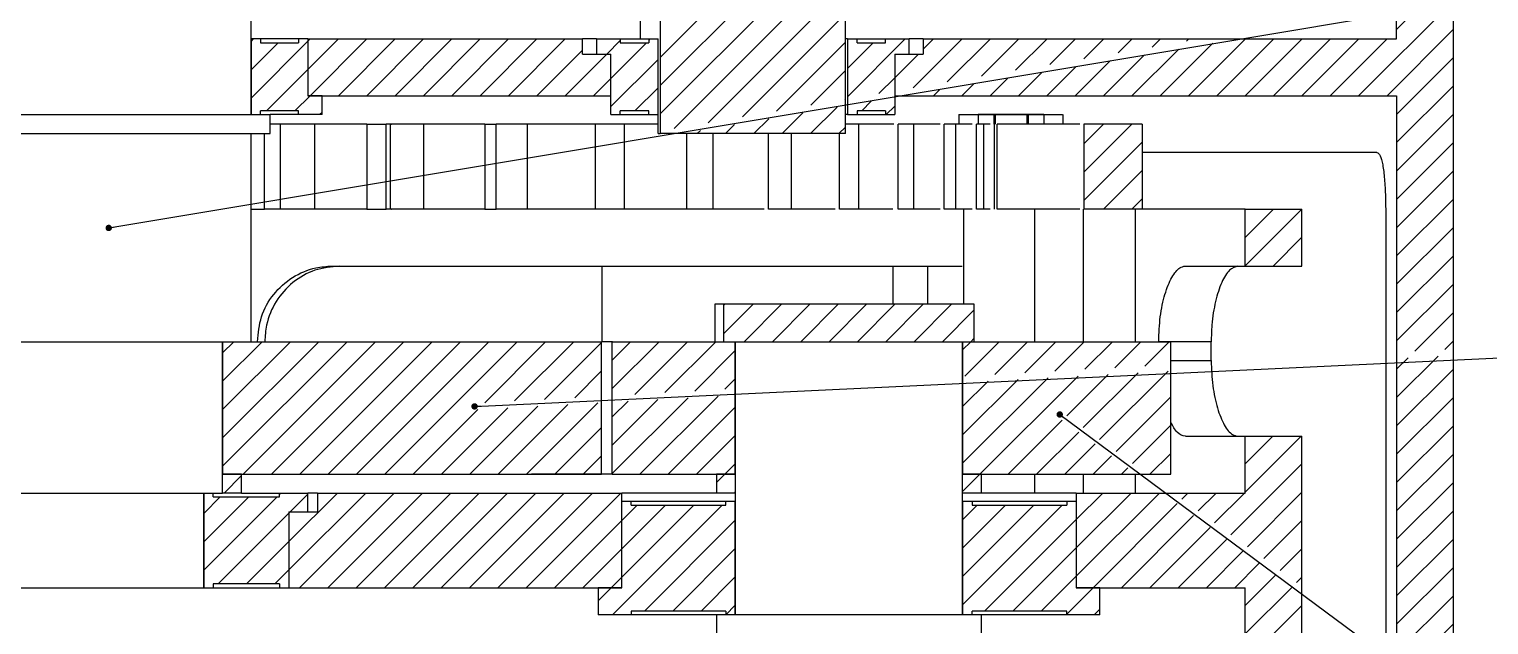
# Model space of a CAD drawing. Header units: millimetres. Extents: x 0 to 1189, y 0 to 841.
# Drawn here: x 561.1 to 792.3, y 431.3 to 525.7 of the extents above; entities that cross this region are included whole.
import ezdxf

# ---------------------------------------------------------------- set-up
doc = ezdxf.new("R2010")
doc.units = ezdxf.units.MM
doc.layers.add('10', color=7, linetype='Continuous')
doc.dimstyles.new('SLDDIMSTYLE0', dxfattribs={"dimtxt": 0.18, "dimasz": 1.016, "dimexe": 0, "dimexo": 0.0625, "dimgap": 0, "dimtad": 0, "dimtih": 1, "dimtoh": 1, "dimdec": 0, "dimrnd": 1e-09, "dimzin": 0, "dimdsep": 46, "dimtxsty": 'Standard', "dimblk1": 'DOT', "dimblk2": 'DOT', "dimsah": 1, "dimcen": 0.09, "dimadec": 0, "dimazin": 0, "dimtfac": 1.016, "dimtdec": 0, "dimtofl": 0, "dimtmove": 0, "dimatfit": 3, "dimldrblk": 'DOT', "dimfxl": 0, "dimfrac": 2, "dimtolj": 1, "dimtzin": 0, "dimarcsym": 0})

# ---------------------------------------------------------------- blocks, each defined once
blk = doc.blocks.new('SW_HATCH_0')
at = {"color": 0, "linetype": 'Continuous', "lineweight": 18}
for p, q in [((190.96, 402), (146.08, 357.11)), ((186.47, 402), (146.08, 361.6)), ((166.98, 387), (146.08, 366.09)), ((175.43, 381.97), (148.26, 354.81)), ((175.43, 377.48), (153.67, 355.73)), ((271.52, 374.79), (256.73, 360)), ((175.43, 372.99), (159.09, 356.65)), ((266.11, 373.87), (262.75, 370.52)), ((271.75, 370.54), (261.22, 360)), ((81.63, 369), (81.25, 368.62)), ((90.25, 368.64), (81.25, 359.64)), ((85.52, 368.4), (81.25, 364.13)), ((95.1, 369), (90.25, 364.15)), ((90.61, 369), (90.25, 368.64)), ((99.59, 369), (90.59, 360)), ((104.08, 369), (95.08, 360)), ((108.57, 369), (99.57, 360)), ((113.06, 369), (104.06, 360)), ((117.55, 369), (108.55, 360)), ((122.04, 369), (113.04, 360)), ((126.53, 369), (117.53, 360)), ((131.02, 369), (122.02, 360)), ((139.75, 368.75), (137.6, 366.6)), ((143.89, 368.4), (138.25, 362.76)), ((144.49, 369), (144.25, 368.76)), ((175.43, 368.5), (164.5, 357.57)), ((175.92, 369), (175.75, 368.83)), ((184.9, 369), (175.75, 359.85)), ((179.81, 368.4), (175.75, 364.34)), ((193.89, 369), (186.15, 361.26)), ((189.39, 369), (187.75, 367.36)), ((198.38, 369), (191.56, 362.18)), ((202.87, 369), (196.97, 363.11)), ((207.36, 369), (202.38, 364.03)), ((211.85, 369), (207.8, 364.95)), ((216.34, 369), (213.21, 365.87)), ((220.83, 369), (218.62, 366.79)), ((225.32, 369), (224.03, 367.72)), ((233.63, 368.34), (225.3, 360)), ((229.81, 369), (229.44, 368.64)), ((238.79, 369), (229.79, 360)), ((243.28, 369), (234.28, 360)), ((247.77, 369), (238.77, 360)), ((252.26, 369), (243.26, 360)), ((256.75, 369), (247.75, 360)), ((261.24, 369), (252.24, 360)), ((133.75, 367.24), (126.51, 360)), ((137.6, 366.6), (131, 360)), ((145.75, 365.77), (138.25, 358.27)), ((186.99, 366.6), (183.25, 362.86)), ((217.4, 365.57), (211.83, 360)), ((222.81, 366.49), (216.32, 360)), ((228.22, 367.41), (220.81, 360)), ((271.75, 366.05), (262.75, 357.05)), ((90.25, 364.15), (83.7, 357.6)), ((175.43, 364.01), (169.91, 358.5)), ((206.57, 363.73), (202.85, 360)), ((211.98, 364.65), (207.34, 360)), ((138.25, 362.76), (135.49, 360)), ((145.75, 361.28), (142.07, 357.6)), ((183.25, 362.86), (180.73, 360.34)), ((190.34, 360.96), (189.38, 360)), ((195.75, 361.88), (193.87, 360)), ((201.16, 362.8), (198.36, 360)), ((271.75, 361.56), (262.75, 352.56)), ((90.59, 360), (88.19, 357.6)), ((175.43, 359.52), (175.32, 359.42)), ((179.51, 359.12), (177.99, 357.6)), ((184.92, 360.04), (184.89, 360)), ((92.5, 357.42), (92.08, 357)), ((163.28, 356.35), (160.92, 354)), ((168.69, 357.27), (165.41, 354)), ((174.1, 358.2), (169.9, 354)), ((183.25, 358.37), (181.89, 357)), ((271.75, 357.06), (262.75, 348.06)), ((152.45, 354.51), (151.94, 354)), ((157.86, 355.43), (156.43, 354)), ((175.43, 355.03), (174.39, 354)), ((216.31, 355.5), (213.17, 352.36)), ((220.8, 355.5), (213.17, 347.87)), ((222.43, 352.65), (213.17, 343.38)), ((271.75, 352.57), (262.75, 343.57)), ((222.43, 348.15), (216.28, 342)), ((271.75, 348.08), (262.75, 339.08)), ((222.43, 343.66), (220.77, 342)), ((271.75, 343.59), (262.75, 334.59)), ((243.22, 342), (238.75, 337.54)), ((247.71, 342), (238.75, 333.05)), ((271.75, 339.1), (262.75, 330.1)), ((247.75, 337.56), (243.2, 333)), ((247.75, 333.06), (247.69, 333)), ((271.75, 334.61), (262.75, 325.61)), ((271.75, 330.12), (262.75, 321.12)), ((160.86, 327), (156.16, 322.3)), ((156.37, 327), (156.16, 326.79)), ((165.36, 327), (159.36, 321)), ((169.85, 327), (163.85, 321)), ((174.34, 327), (168.34, 321)), ((178.83, 327), (172.83, 321)), ((183.32, 327), (177.32, 321)), ((187.81, 327), (181.81, 321)), ((192.3, 327), (186.3, 321)), ((195.78, 325.99), (190.79, 321)), ((271.75, 325.63), (265.64, 319.52)), ((195.78, 321.5), (195.28, 321)), ((96.49, 321), (76.75, 301.26)), ((92, 321), (76.75, 305.75)), ((87.51, 321), (76.75, 310.24)), ((83.02, 321), (76.75, 314.73)), ((78.53, 321), (76.75, 319.22)), ((100.98, 321), (79.98, 300)), ((105.47, 321), (84.47, 300)), ((109.96, 321), (88.96, 300)), ((114.45, 321), (93.45, 300)), ((118.94, 321), (97.94, 300)), ((123.43, 321), (102.43, 300)), ((127.92, 321), (118.26, 311.33)), ((132.41, 321), (123.01, 311.6)), ((136.75, 320.85), (127.76, 311.86)), ((145.88, 321), (138.47, 313.59)), ((141.39, 321), (138.47, 318.08)), ((150.37, 321), (142.03, 312.65)), ((154.86, 321), (146.78, 312.92)), ((157.97, 319.62), (151.54, 313.18)), ((195.28, 321), (193.97, 319.7)), ((199.77, 321), (194.33, 315.56)), ((204.26, 321), (199.08, 315.82)), ((208.75, 321), (203.83, 316.09)), ((213.24, 321), (208.59, 316.35)), ((217.73, 321), (213.34, 316.62)), ((222.22, 321), (218.1, 316.88)), ((226.71, 321), (222.85, 317.14)), ((271.75, 321.14), (270.39, 319.79)), ((269.33, 318.73), (262.75, 312.14)), ((264.58, 318.46), (262.75, 316.63)), ((136.75, 316.36), (132.52, 312.12)), ((157.97, 315.13), (156.29, 313.45)), ((207.53, 315.29), (193.97, 301.73)), ((202.77, 315.03), (193.97, 306.22)), ((198.02, 314.76), (193.97, 310.71)), ((212.28, 315.56), (196.73, 300)), ((217.04, 315.82), (210.49, 309.27)), ((221.79, 316.08), (213.09, 307.38)), ((226.55, 316.35), (215.69, 305.49)), ((271.75, 316.65), (262.75, 307.65)), ((155.23, 312.38), (142.85, 300)), ((226.97, 312.28), (218.29, 303.6)), ((117.2, 310.27), (106.92, 300)), ((121.95, 310.54), (111.41, 300)), ((126.7, 310.8), (115.9, 300)), ((131.46, 311.06), (120.39, 300)), ((136.21, 311.33), (124.89, 300)), ((150.48, 312.12), (138.47, 300.12)), ((145.72, 311.86), (138.47, 304.61)), ((140.97, 311.59), (138.47, 309.1)), ((157.97, 310.64), (147.34, 300)), ((271.75, 312.16), (262.75, 303.16)), ((209.77, 308.56), (201.22, 300)), ((226.97, 307.79), (220.89, 301.71)), ((271.75, 307.67), (262.75, 298.67)), ((136.75, 307.38), (129.38, 300)), ((157.97, 306.15), (151.83, 300)), ((212.37, 306.67), (205.71, 300)), ((243.14, 306), (238.75, 301.61)), ((247.63, 306), (238.75, 297.12)), ((214.97, 304.78), (210.2, 300)), ((226.97, 303.3), (223.67, 300)), ((271.75, 303.18), (262.75, 294.18)), ((136.75, 302.89), (133.87, 300)), ((157.97, 301.66), (156.32, 300)), ((217.58, 302.89), (214.69, 300)), ((220.18, 301), (219.18, 300)), ((247.75, 301.63), (236.5, 290.38)), ((79.75, 299.77), (76.98, 297)), ((156.32, 300), (154.97, 298.66)), ((196.73, 300), (193.97, 297.24)), ((271.75, 298.69), (262.75, 289.69)), ((85.36, 296.4), (73.75, 284.79)), ((80.87, 296.4), (73.75, 289.28)), ((76.38, 296.4), (73.75, 293.77)), ((85.96, 297), (85.75, 296.79)), ((99.43, 297), (87.25, 284.82)), ((94.94, 297), (87.25, 289.31)), ((90.25, 296.8), (87.45, 294)), ((103.92, 297), (88.92, 282)), ((108.41, 297), (93.41, 282)), ((112.9, 297), (97.9, 282)), ((117.39, 297), (102.39, 282)), ((121.89, 297), (106.89, 282)), ((126.38, 297), (111.38, 282)), ((130.87, 297), (115.87, 282)), ((135.36, 297), (120.36, 282)), ((139.85, 297), (124.85, 282)), ((157.97, 297.17), (157.81, 297)), ((216.18, 297), (211.97, 292.79)), ((220.67, 297), (211.97, 288.3)), ((225.16, 297), (211.97, 283.81)), ((229.65, 297), (228.69, 296.05)), ((234.14, 297), (231.29, 294.16)), ((238.63, 297), (233.89, 292.27)), ((247.75, 297.14), (239.1, 288.49)), ((87.25, 293.8), (76.05, 282.6)), ((87.45, 294), (87.25, 293.8)), ((155.89, 295.08), (138.49, 277.68)), ((151.4, 295.08), (139.97, 283.66)), ((146.91, 295.08), (139.97, 288.15)), ((142.42, 295.08), (139.97, 292.64)), ((156.49, 295.68), (156.47, 295.67)), ((209.77, 295.08), (193.97, 279.28)), ((205.28, 295.08), (193.97, 283.77)), ((200.79, 295.08), (193.97, 288.26)), ((196.3, 295.08), (193.97, 292.75)), ((227.98, 295.33), (214.65, 282)), ((271.75, 294.2), (262.75, 285.2)), ((139.97, 292.64), (129.34, 282)), ((157.97, 292.68), (143.58, 278.28)), ((211.97, 292.79), (197.46, 278.28)), ((230.58, 293.44), (219.14, 282)), ((233.18, 291.55), (223.63, 282)), ((247.75, 292.65), (241.7, 286.6)), ((87.25, 289.31), (80.54, 282.6)), ((235.78, 289.66), (228.12, 282)), ((271.75, 289.71), (262.75, 280.71)), ((139.97, 288.15), (133.83, 282)), ((157.97, 288.19), (148.07, 278.28)), ((211.97, 288.3), (201.95, 278.28)), ((238.38, 287.77), (232.61, 282)), ((247.75, 288.16), (244.3, 284.71)), ((87.25, 284.82), (85.03, 282.6)), ((240.98, 285.88), (237.1, 282)), ((271.75, 285.22), (262.75, 276.22)), ((139.97, 283.66), (138.32, 282)), ((157.97, 283.7), (152.56, 278.28)), ((211.97, 283.81), (206.44, 278.28)), ((243.58, 283.99), (238.75, 279.16)), ((247.75, 283.67), (246.9, 282.82)), ((138.32, 282), (136.22, 279.91)), ((214.65, 282), (210.47, 277.82)), ((246.18, 282.1), (238.75, 274.67)), ((271.75, 280.73), (262.75, 271.73)), ((157.97, 279.21), (156.47, 277.71)), ((215.72, 278.58), (214.82, 277.68)), ((247.75, 279.18), (241.57, 273)), ((271.75, 276.24), (265.1, 269.59))]:
    blk.add_line(p, q, dxfattribs=at)
blk = doc.blocks.new('_Dot')
at = {"color": 0, "linetype": 'ByBlock', "lineweight": -2}
blk.add_line((-0.5, 0), (-1, 0), dxfattribs=at)
at = {"color": 0, "linetype": 'ByBlock', "const_width": 0.5}
blk.add_lwpolyline([(-0.25, 0, 1), (0.25, 0, 1)], format="xyb", close=True, dxfattribs=at)

msp = doc.modelspace()

# ---------------------------------------------------------------- linework, layer by layer
at = {"color": 7, "linetype": 'Continuous', "lineweight": 25}
for p, q in [((786.72, 266.17), (786.72, 657.67)), ((777.72, 524.17), (777.72, 642.67)), ((661.04, 539.17), (661.04, 509.17)), ((690.4, 509.17), (690.4, 539.17)), ((596.22, 512.17), (596.22, 527.17)), ((657.91, 524.17), (657.91, 527.17)), ((596.22, 524.17), (596.22, 512.17)), ((597.72, 524.17), (596.22, 524.17)), ((603.72, 524.17), (597.72, 524.17)), ((597.72, 524.17), (597.72, 523.57)), ((597.72, 523.57), (603.72, 523.57)), ((603.72, 524.17), (603.72, 523.57)), ((605.22, 524.17), (603.72, 524.17)), ((605.22, 524.17), (605.22, 515.17)), ((605.22, 524.17), (648.72, 524.17)), ((648.72, 521.77), (648.72, 524.17)), ((650.97, 524.17), (648.72, 524.17)), ((650.97, 524.17), (650.97, 521.77)), ((650.97, 524.17), (654.72, 524.17)), ((654.72, 524.17), (654.72, 523.57)), ((654.72, 524.17), (657.91, 524.17)), ((654.72, 523.57), (659.22, 523.57)), ((657.91, 524.17), (659.22, 524.17)), ((659.22, 524.17), (659.22, 523.57)), ((659.22, 524.17), (660.72, 524.17)), ((660.72, 512.17), (660.72, 524.17)), ((660.73, 524.17), (660.72, 524.17)), ((660.73, 509.17), (660.73, 524.17)), ((690.72, 524.17), (690.4, 524.17)), ((690.72, 524.17), (690.72, 512.17)), ((690.72, 524.17), (692.22, 524.17)), ((692.22, 524.17), (696.72, 524.17)), ((692.22, 523.57), (692.22, 524.17)), ((692.22, 523.57), (696.72, 523.57)), ((696.72, 523.57), (696.72, 524.17)), ((696.72, 524.17), (700.47, 524.17)), ((700.47, 521.77), (700.47, 524.17)), ((702.72, 524.17), (700.47, 524.17)), ((702.72, 524.17), (702.72, 521.77)), ((702.72, 524.17), (777.72, 524.17)), ((648.72, 521.77), (653.22, 521.77)), ((650.97, 521.77), (653.22, 521.77)), ((653.22, 512.17), (653.22, 521.77)), ((653.22, 515.17), (653.22, 521.77)), ((698.22, 521.77), (698.22, 512.17)), ((698.22, 521.77), (700.47, 521.77)), ((698.22, 521.77), (698.22, 515.17)), ((698.22, 521.77), (702.72, 521.77)), ((607.47, 515.17), (605.22, 515.17)), ((605.22, 515.17), (653.22, 515.17)), ((607.47, 512.17), (607.47, 515.17)), ((698.22, 515.17), (777.72, 515.17)), ((777.72, 515.17), (777.72, 251.17)), ((548.22, 512.17), (599.22, 512.17)), ((597.72, 512.17), (597.72, 512.77)), ((603.72, 512.77), (597.72, 512.77)), ((599.22, 509.17), (599.22, 512.17)), ((603.72, 512.17), (599.22, 512.17)), ((603.72, 512.17), (603.72, 512.77)), ((607.47, 512.17), (603.72, 512.17)), ((653.22, 512.17), (654.72, 512.17)), ((654.72, 512.17), (654.72, 512.77)), ((659.22, 512.77), (654.72, 512.77)), ((654.72, 512.17), (659.22, 512.17)), ((659.22, 512.17), (659.22, 512.77)), ((659.22, 512.17), (660.72, 512.17)), ((660.73, 512.17), (660.72, 512.17)), ((690.72, 512.17), (690.4, 512.17)), ((690.72, 512.17), (692.22, 512.17)), ((692.22, 512.77), (692.22, 512.17)), ((696.72, 512.77), (692.22, 512.77)), ((692.22, 512.17), (696.72, 512.17)), ((696.72, 512.77), (696.72, 512.17)), ((696.72, 512.17), (698.22, 512.17)), ((708.36, 512.17), (708.36, 510.67)), ((708.37, 512.17), (724.8, 512.17)), ((711.42, 512.17), (714.12, 512.17)), ((711.42, 512.17), (711.42, 510.67)), ((713.91, 512.17), (711.42, 512.17)), ((713.91, 512.17), (713.91, 510.67)), ((719.11, 512.17), (713.91, 512.17)), ((714.12, 512.17), (719.32, 512.17)), ((714.12, 512.17), (714.12, 510.67)), ((721.81, 512.17), (719.11, 512.17)), ((719.11, 512.17), (719.11, 510.67)), ((719.32, 512.17), (719.32, 510.67)), ((719.32, 512.17), (721.81, 512.17)), ((721.81, 512.17), (721.81, 510.67)), ((724.86, 510.67), (724.86, 512.17)), ((548.22, 509.17), (599.22, 509.17)), ((596.22, 476.17), (596.22, 509.17)), ((598.34, 497.17), (598.34, 509.17)), ((600.87, 497.17), (600.87, 510.67)), ((606.33, 510.67), (600.87, 510.67)), ((606.33, 497.17), (606.33, 510.67)), ((614.55, 510.67), (614.55, 497.17)), ((614.55, 510.67), (617.64, 510.67)), ((617.64, 497.17), (617.64, 510.67)), ((618.33, 497.17), (618.33, 510.67)), ((623.6, 510.67), (618.33, 510.67)), ((623.6, 497.17), (623.6, 510.67)), ((633.27, 510.67), (633.27, 497.17)), ((633.27, 510.67), (635.06, 510.67)), ((635.06, 497.17), (635.06, 510.67)), ((640.04, 510.67), (635.06, 510.67)), ((640.04, 497.17), (640.04, 510.67)), ((650.78, 497.17), (650.78, 510.67)), ((655.4, 510.67), (650.78, 510.67)), ((655.4, 497.17), (655.4, 510.67)), ((660.73, 509.17), (661.04, 509.17)), ((690.4, 509.17), (661.04, 509.17)), ((665.24, 497.17), (665.24, 509.17)), ((669.41, 497.17), (669.41, 509.17)), ((678.19, 497.17), (678.19, 509.17)), ((681.86, 497.17), (681.86, 509.17)), ((689.43, 497.17), (689.43, 509.17)), ((692.52, 510.67), (690.4, 510.67)), ((692.52, 497.17), (692.52, 510.67)), ((698.08, 510.67), (692.52, 510.67)), ((698.76, 497.17), (698.76, 510.67)), ((701.24, 510.67), (698.76, 510.67)), ((701.24, 497.17), (701.24, 510.67)), ((705.37, 510.67), (701.24, 510.67)), ((706.05, 497.17), (706.05, 510.67)), ((707.87, 510.67), (706.05, 510.67)), ((707.87, 497.17), (707.87, 510.67)), ((710.48, 510.67), (707.87, 510.67)), ((711.16, 497.17), (711.16, 510.67)), ((712.29, 510.67), (711.16, 510.67)), ((712.29, 497.17), (712.29, 510.67)), ((713.33, 510.67), (712.29, 510.67)), ((714.01, 497.17), (714.01, 510.67)), ((714.43, 497.17), (714.43, 510.67)), ((728.14, 510.67), (728.14, 497.17)), ((737.4, 510.67), (728.14, 510.67)), ((737.4, 510.67), (737.4, 497.17)), ((774.6, 506.17), (737.4, 506.17)), ((596.22, 497.17), (598.34, 497.17)), ((606.33, 497.17), (600.87, 497.17)), ((614.55, 497.17), (617.64, 497.17)), ((623.6, 497.17), (618.33, 497.17)), ((633.27, 497.17), (635.06, 497.17)), ((640.04, 497.17), (635.06, 497.17)), ((655.4, 497.17), (650.78, 497.17)), ((669.41, 497.17), (665.24, 497.17)), ((681.86, 497.17), (678.19, 497.17)), ((692.52, 497.17), (689.43, 497.17)), ((697.91, 497.17), (692.52, 497.17)), ((701.24, 497.17), (698.76, 497.17)), ((705.37, 497.17), (701.24, 497.17)), ((707.87, 497.17), (706.05, 497.17)), ((710.48, 497.17), (707.87, 497.17)), ((709.11, 497.17), (709.11, 482.17)), ((712.29, 497.17), (711.16, 497.17)), ((713.33, 497.17), (712.29, 497.17)), ((720.36, 497.17), (720.36, 476.17)), ((728.11, 476.17), (728.11, 497.17)), ((737.4, 497.17), (728.14, 497.17)), ((736.29, 497.17), (736.29, 476.17)), ((753.72, 497.17), (737.4, 497.17)), ((753.72, 488.17), (753.72, 497.17)), ((753.72, 497.17), (762.72, 497.17)), ((762.72, 488.17), (762.72, 497.17)), ((775.98, 497.17), (775.98, 269.17)), ((609.06, 488.17), (708.9, 488.17)), ((651.79, 488.17), (651.79, 476.17)), ((697.91, 488.17), (697.91, 482.17)), ((703.39, 488.17), (703.39, 482.17)), ((744.24, 488.17), (753.72, 488.17)), ((753.72, 488.17), (762.72, 488.17)), ((669.76, 476.17), (669.76, 482.17)), ((669.76, 482.17), (671.13, 482.17)), ((671.13, 476.17), (671.13, 482.17)), ((671.13, 482.17), (710.75, 482.17)), ((710.75, 482.17), (710.75, 476.17)), ((551.22, 476.17), (596.22, 476.17)), ((591.72, 452.17), (591.72, 476.17)), ((591.72, 476.17), (591.72, 455.17)), ((596.22, 476.17), (651.72, 476.17)), ((651.72, 455.17), (651.72, 476.17)), ((653.44, 455.17), (653.44, 476.17)), ((653.44, 476.17), (672.94, 476.17)), ((671.13, 476.17), (672.94, 476.17)), ((672.94, 476.17), (672.94, 432.85)), ((672.94, 455.17), (672.94, 476.17)), ((672.94, 476.17), (708.94, 476.17)), ((708.94, 432.85), (708.94, 476.17)), ((708.94, 476.17), (710.75, 476.17)), ((708.94, 476.17), (708.94, 455.17)), ((708.94, 476.17), (741.94, 476.17)), ((740.02, 476.17), (740.02, 476.17)), ((748.33, 476.17), (740.02, 476.17)), ((741.94, 455.17), (741.94, 476.17)), ((748.33, 473.17), (748.33, 476.17)), ((741.94, 473.17), (748.33, 473.17)), ((744.24, 461.17), (753.72, 461.17)), ((753.72, 452.17), (753.72, 461.17)), ((753.72, 461.17), (762.72, 461.17)), ((762.72, 428.17), (762.72, 461.17)), ((594.72, 455.17), (591.72, 455.17)), ((591.72, 455.17), (651.72, 455.17)), ((594.72, 452.17), (594.72, 455.17)), ((640.66, 455.17), (640.66, 455.17)), ((653.44, 455.17), (672.94, 455.17)), ((669.94, 455.17), (669.94, 452.17)), ((672.94, 455.17), (669.94, 455.17)), ((672.94, 455.17), (672.94, 452.17)), ((708.94, 452.17), (708.94, 455.17)), ((711.94, 455.17), (708.94, 455.17)), ((708.94, 455.17), (741.94, 455.17)), ((711.94, 452.17), (711.94, 455.17)), ((720.36, 455.17), (720.36, 452.17)), ((728.11, 452.17), (728.11, 455.17)), ((736.29, 455.17), (736.29, 452.17)), ((555.72, 452.17), (591.72, 452.17)), ((588.72, 437.17), (588.72, 452.17)), ((588.72, 452.17), (588.72, 437.17)), ((590.22, 451.57), (590.22, 452.17)), ((590.22, 451.57), (600.72, 451.57)), ((594.72, 452.17), (591.72, 452.17)), ((594.72, 452.17), (600.72, 452.17)), ((600.72, 451.57), (600.72, 452.17)), ((600.72, 452.17), (605.22, 452.17)), ((605.22, 449.17), (605.22, 452.17)), ((606.72, 452.17), (605.22, 452.17)), ((606.72, 452.17), (606.72, 449.17)), ((606.72, 452.17), (654.94, 452.17)), ((654.94, 437.17), (654.94, 452.17)), ((669.94, 452.17), (654.94, 452.17)), ((672.94, 452.17), (669.94, 452.17)), ((711.94, 452.17), (708.94, 452.17)), ((726.94, 452.17), (711.94, 452.17)), ((726.94, 452.17), (726.94, 437.17)), ((726.94, 452.17), (753.72, 452.17)), ((602.22, 449.17), (602.22, 437.17)), ((602.22, 449.17), (605.22, 449.17)), ((602.22, 449.17), (606.72, 449.17)), ((654.94, 437.17), (654.94, 450.85)), ((656.44, 450.85), (654.94, 450.85)), ((656.44, 450.25), (656.44, 450.85)), ((671.44, 450.85), (656.44, 450.85)), ((656.44, 450.25), (671.44, 450.25)), ((671.44, 450.25), (671.44, 450.85)), ((672.94, 450.85), (671.44, 450.85)), ((672.94, 432.85), (672.94, 450.85)), ((708.94, 450.85), (708.94, 432.85)), ((710.44, 450.85), (708.94, 450.85)), ((725.44, 450.85), (710.44, 450.85)), ((710.44, 450.85), (710.44, 450.25)), ((710.44, 450.25), (725.44, 450.25)), ((725.44, 450.85), (725.44, 450.25)), ((726.94, 450.85), (725.44, 450.85)), ((726.94, 450.85), (726.94, 437.17)), ((558.72, 437.17), (588.72, 437.17)), ((588.72, 437.17), (590.22, 437.17)), ((590.22, 437.77), (590.22, 437.17)), ((600.72, 437.77), (590.22, 437.77)), ((590.22, 437.17), (600.72, 437.17)), ((600.72, 437.77), (600.72, 437.17)), ((600.72, 437.17), (602.22, 437.17)), ((602.22, 437.17), (654.94, 437.17)), ((651.19, 437.17), (651.19, 432.85)), ((654.94, 437.17), (651.19, 437.17)), ((730.69, 437.17), (726.94, 437.17)), ((726.94, 437.17), (753.72, 437.17)), ((730.69, 432.85), (730.69, 437.17)), ((753.72, 428.17), (753.72, 437.17)), ((656.44, 432.85), (651.19, 432.85)), ((656.44, 433.45), (656.44, 432.85)), ((671.44, 433.45), (656.44, 433.45)), ((671.44, 432.85), (656.44, 432.85)), ((669.94, 432.85), (669.94, 429.85)), ((711.94, 432.85), (669.94, 432.85)), ((671.44, 433.45), (671.44, 432.85)), ((672.94, 432.85), (671.44, 432.85)), ((710.44, 432.85), (708.94, 432.85)), ((710.44, 432.85), (710.44, 433.45)), ((725.44, 433.45), (710.44, 433.45)), ((725.44, 432.85), (710.44, 432.85)), ((711.94, 429.85), (711.94, 432.85)), ((725.44, 432.85), (725.44, 433.45)), ((730.69, 432.85), (725.44, 432.85))]:
    msp.add_line(p, q, dxfattribs=at)
for points, knots in [([(600.87, 510.67), (600.7, 510.67), (600.47, 510.67), (599.48, 510.67), (599.22, 510.67)], [0, 0, 0, 0, 0.737982, 1, 1, 1, 1]), ([(614.55, 510.67), (612.78, 510.67), (609.62, 510.67), (607.34, 510.67), (606.33, 510.67)], [0, 0, 0, 0, 0.560078, 1, 1, 1, 1]), ([(618.4, 510.67), (618.44, 510.67), (618.58, 510.67), (618, 510.67), (617.64, 510.67)], [0, 0, 0, 0, 0.36404, 1, 1, 1, 1]), ([(633.27, 510.67), (631.25, 510.67), (627.65, 510.67), (624.84, 510.67), (623.6, 510.67)], [0, 0, 0, 0, 0.560078, 1, 1, 1, 1]), ([(651.01, 510.67), (648.77, 510.67), (644.79, 510.67), (641.49, 510.67), (640.04, 510.67)], [0, 0, 0, 0, 0.560078, 1, 1, 1, 1]), ([(660.73, 510.67), (660.63, 510.67), (658.67, 510.67), (656.99, 510.67), (655.4, 510.67)], [0, 0, 0, 0, 0.051555, 1, 1, 1, 1]), ([(727.5, 510.67), (725.24, 510.67), (721.03, 510.67), (716.52, 510.67), (714.43, 510.67)], [0, 0, 0, 0, 0.536639, 1, 1, 1, 1]), ([(774.6, 506.17), (774.78, 506.07), (775.12, 505.87), (775.53, 504.32), (775.81, 502.04), (775.96, 499.51), (775.97, 497.83), (775.98, 497.17)], [0, 0, 0, 0, 0.214635, 0.429276, 0.643809, 0.858389, 1, 1, 1, 1]), ([(600.87, 497.17), (600.67, 497.17), (600.31, 497.17), (598.94, 497.17), (598.34, 497.17)], [0, 0, 0, 0, 0.559727, 1, 1, 1, 1]), ([(614.55, 497.17), (612.78, 497.17), (609.62, 497.17), (607.34, 497.17), (606.33, 497.17)], [0, 0, 0, 0, 0.560078, 1, 1, 1, 1]), ([(618.4, 497.17), (618.44, 497.17), (618.58, 497.17), (618, 497.17), (617.64, 497.17)], [0, 0, 0, 0, 0.36404, 1, 1, 1, 1]), ([(633.27, 497.17), (631.25, 497.17), (627.65, 497.17), (624.84, 497.17), (623.6, 497.17)], [0, 0, 0, 0, 0.560078, 1, 1, 1, 1]), ([(651.01, 497.17), (648.77, 497.17), (644.79, 497.17), (641.49, 497.17), (640.04, 497.17)], [0, 0, 0, 0, 0.560078, 1, 1, 1, 1]), ([(665.24, 497.17), (663.6, 497.17), (660.07, 497.17), (657.03, 497.17), (655.4, 497.17)], [0, 0, 0, 0, 0.464731, 1, 1, 1, 1]), ([(677.51, 497.17), (676.63, 497.17), (673.76, 497.17), (671.19, 497.17), (669.41, 497.17)], [0, 0, 0, 0, 0.306355, 1, 1, 1, 1]), ([(688.74, 497.17), (688.4, 497.17), (685.99, 497.17), (683.77, 497.17), (681.86, 497.17)], [0, 0, 0, 0, 0.143015, 1, 1, 1, 1]), ([(727.5, 497.17), (725.24, 497.17), (721.03, 497.17), (716.52, 497.17), (714.43, 497.17)], [0, 0, 0, 0, 0.536639, 1, 1, 1, 1]), ([(597.22, 476.17), (597.35, 477.52), (597.61, 480.21), (599.66, 483.81), (602.67, 486.52), (606, 487.96), (608.19, 488.11), (609.06, 488.17)], [0, 0, 0, 0, 0.21459, 0.429181, 0.64373, 0.858112, 1, 1, 1, 1]), ([(610.24, 488.17), (608.91, 488.03), (606.26, 487.77), (602.71, 485.71), (600.03, 482.67), (598.6, 479.29), (598.45, 477.06), (598.39, 476.17)], [0, 0, 0, 0, 0.214572, 0.429157, 0.643516, 0.857976, 1, 1, 1, 1]), ([(740.02, 476.17), (740.07, 477.52), (740.17, 480.21), (740.95, 483.81), (742.06, 486.52), (743.23, 487.96), (743.95, 488.11), (744.24, 488.17)], [0, 0, 0, 0, 0.21459, 0.429181, 0.64373, 0.858112, 1, 1, 1, 1]), ([(752.57, 488.17), (752.13, 488.03), (751.24, 487.77), (749.96, 485.71), (748.96, 482.67), (748.41, 479.29), (748.36, 477.06), (748.33, 476.17)], [0, 0, 0, 0, 0.214572, 0.429157, 0.643516, 0.857976, 1, 1, 1, 1]), ([(653.46, 476.17), (653.28, 476.17), (652.96, 476.17), (652.33, 476.17), (651.88, 476.17), (651.72, 476.17)], [0, 0, 0, 0, 0.447556, 0.809675, 1, 1, 1, 1]), ([(748.33, 473.17), (748.38, 471.82), (748.49, 469.12), (749.27, 465.52), (750.38, 462.81), (751.55, 461.37), (752.28, 461.23), (752.57, 461.17)], [0, 0, 0, 0, 0.2146, 0.429201, 0.643762, 0.858174, 1, 1, 1, 1]), ([(744.24, 461.17), (743.8, 461.27), (742.99, 461.47), (742.26, 462.81), (741.94, 463.4)], [0, 0, 0, 0, 0.555486, 1, 1, 1, 1]), ([(653.46, 455.17), (653.28, 455.17), (652.97, 455.17), (652.23, 455.17), (651.41, 455.17), (649.7, 455.17), (647.05, 455.17), (643.99, 455.17), (641.91, 455.17), (640.86, 455.17), (640.66, 455.17)], [0, 0, 0, 0, 0.078433, 0.141894, 0.199127, 0.255596, 0.485291, 0.715637, 0.946199, 1, 1, 1, 1])]:
    msp.add_open_spline(points, degree=3, knots=knots, dxfattribs=at)

# ---------------------------------------------------------------- block references
at = {"color": 7, "linetype": 'Continuous', "lineweight": 18}
msp.add_blockref('SW_HATCH_0', (514.97, 155.17), dxfattribs=at)

# ---------------------------------------------------------------- leaders
at = {"layer": '10'}
for points in [[(573.67, 494.21), (838.69, 538.51)], [(631.63, 465.91), (838.69, 475.71)], [(724.34, 464.63), (838.69, 379.79)]]:
    msp.add_leader(points, dimstyle='SLDDIMSTYLE0', dxfattribs=at)

doc.saveas('drawing.dxf')
